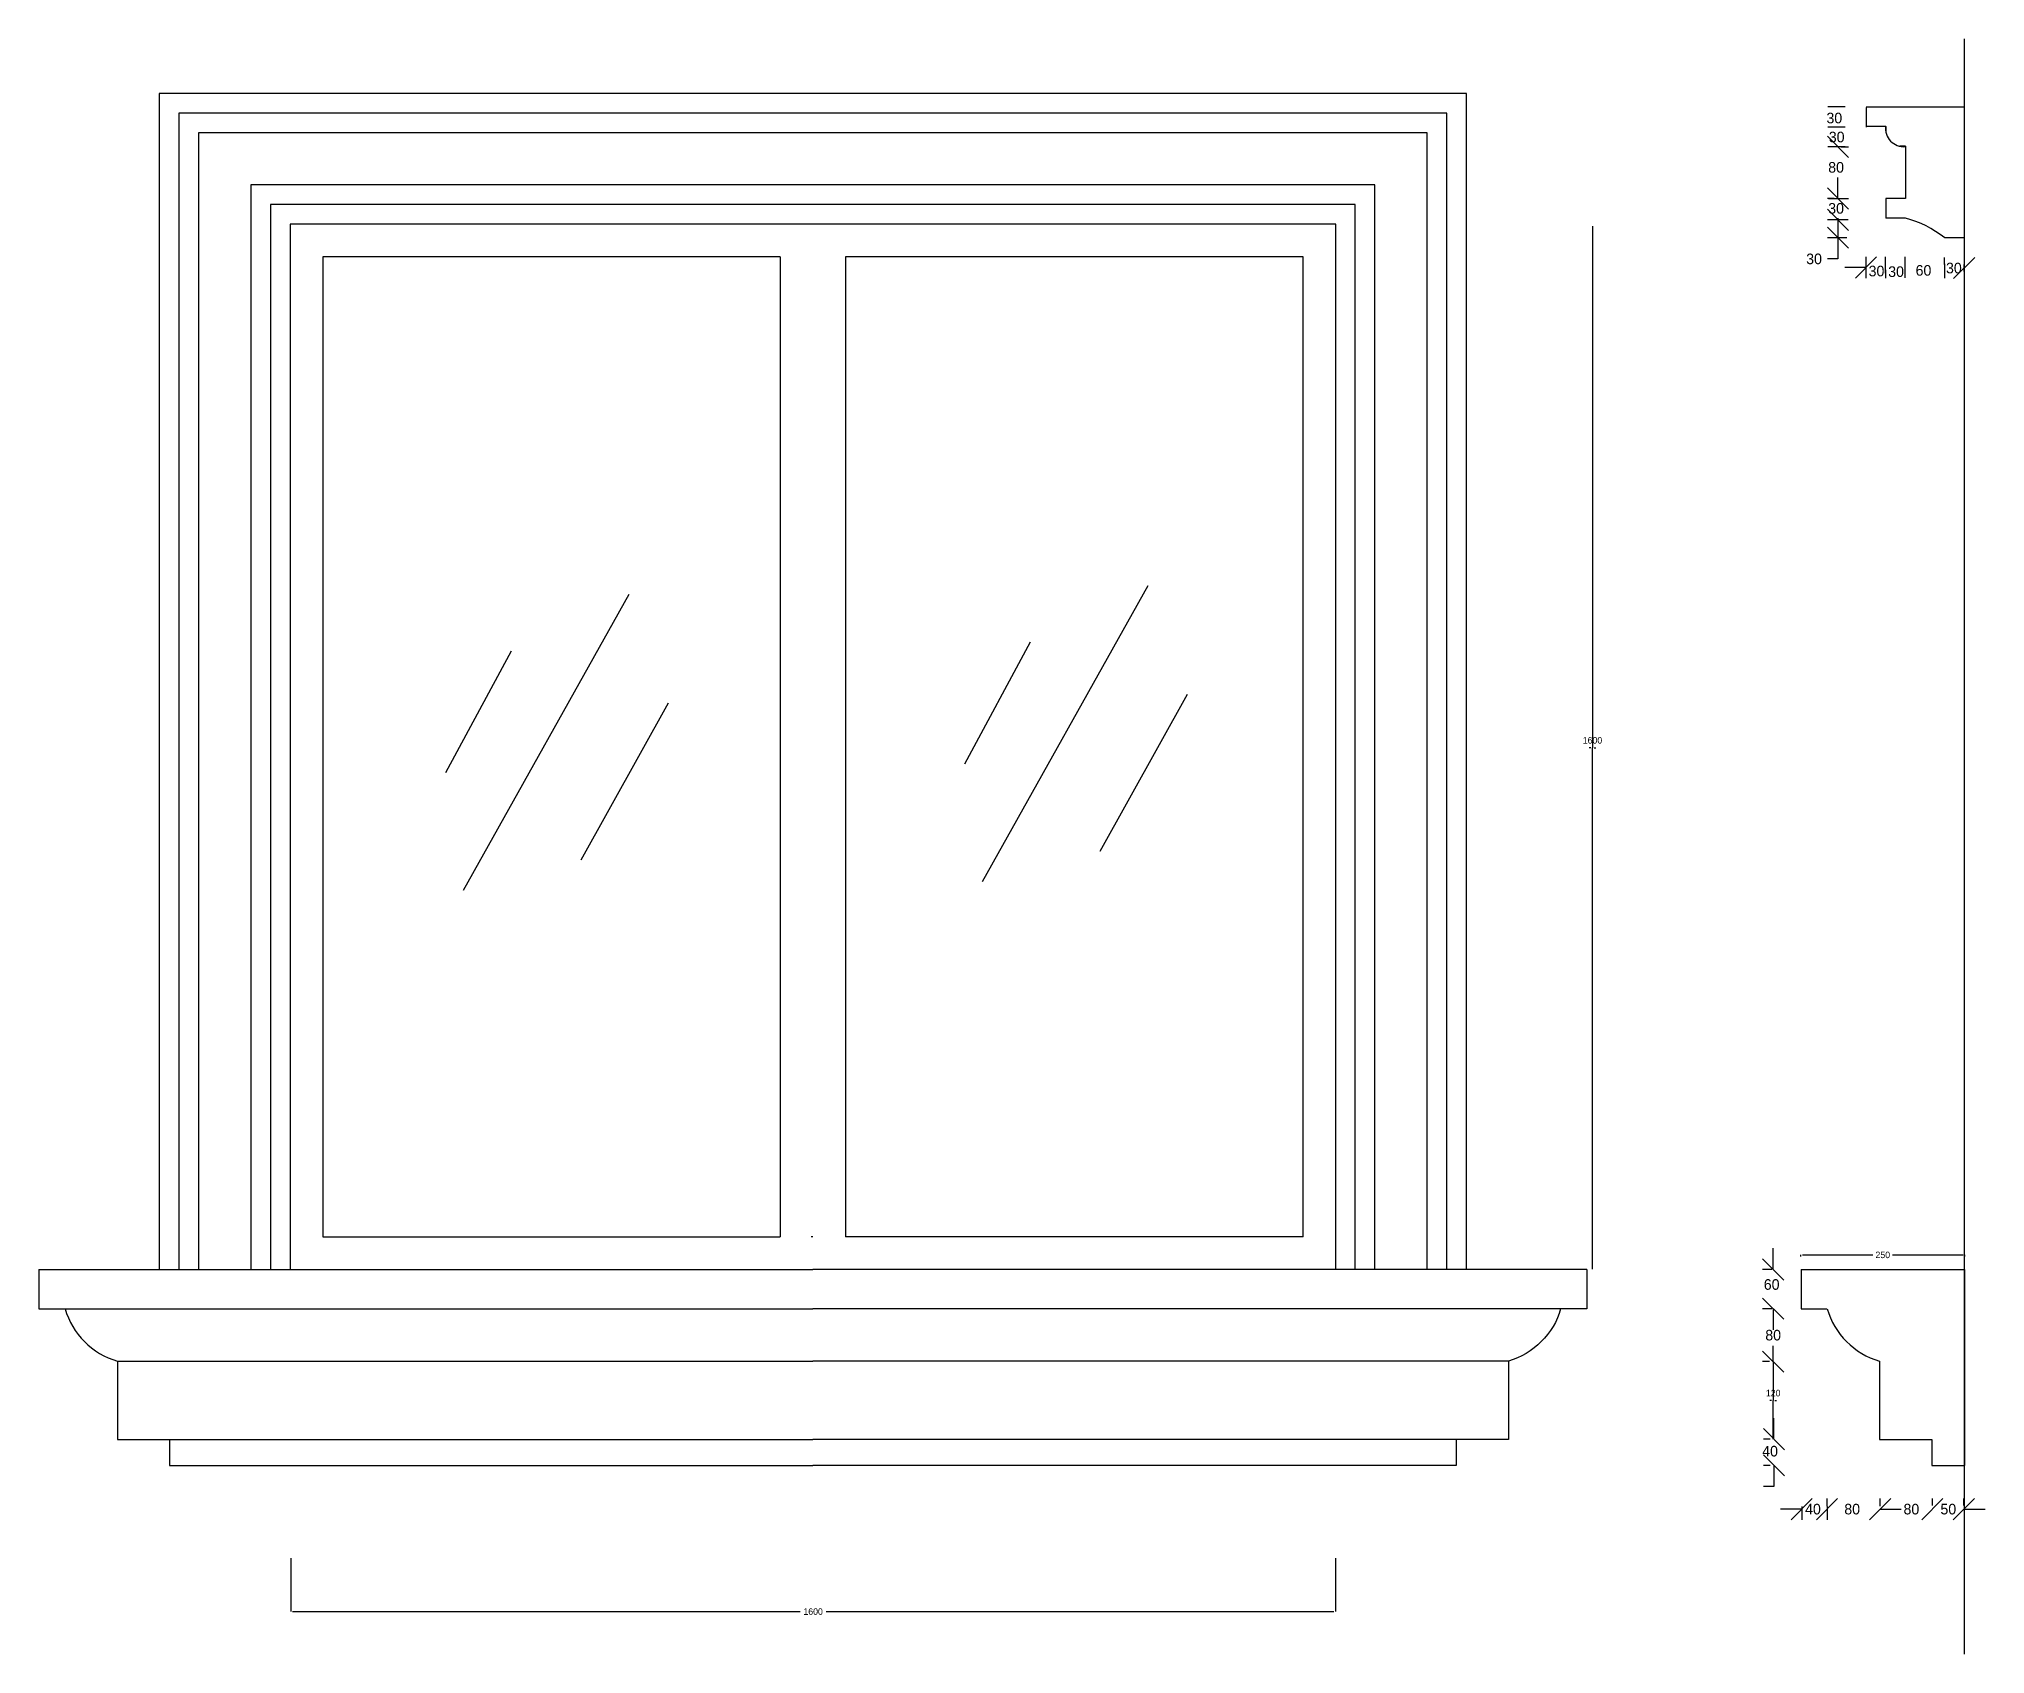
# Model space of a CAD drawing. Header units: metres. Extents: x 2 to 299, y -19 to 228.
import ezdxf

# ---------------------------------------------------------------- set-up
doc = ezdxf.new("R2010")
doc.units = ezdxf.units.M
doc.dimstyles.get("Standard").update_dxf_attribs({"dimtxt": 2.5, "dimasz": 2.5, "dimexe": 1.25, "dimexo": 0.625, "dimtad": 1, "dimcen": 2.5, "dimazin": 3, "dimtfac": 1, "dimtmove": 0, "dimatfit": 3})

# ---------------------------------------------------------------- blocks, each defined once
blk = doc.blocks.new('*D1')
for p, q in [((40.13, -4.17), (40.13, -12.36)), ((199.95, -4.17), (199.95, -12.36)), ((40.38, -12.36), (118.04, -12.36)), ((122.04, -12.36), (199.7, -12.36))]:
    blk.add_line(p, q)
at = {"layer": 'Defpoints'}
for p in [(40.13, -4.17), (199.95, -4.17), (40.13, -12.36)]:
    blk.add_point(p, dxfattribs=at)
at = {"insert": (120.04, -12.36), "char_height": 1, "attachment_point": 5}
blk.add_mtext('1600', dxfattribs=at)
blk = doc.blocks.new('*D2')
for p, q in [((239.29, 199.7), (239.29, 119.87)), ((239.04, 119.87), (238.79, 119.87)), ((239.29, 40.04), (239.29, 119.87)), ((239.29, 119.87), (239.29, 119.87)), ((239.54, 119.87), (239.79, 119.87))]:
    blk.add_line(p, q)
at = {"layer": 'Defpoints'}
for p in [(239.29, 199.7), (239.29, 119.87), (239.29, 40.04)]:
    blk.add_point(p, dxfattribs=at)
at = {"insert": (239.29, 120.995), "char_height": 1, "attachment_point": 5}
blk.add_mtext('1600', dxfattribs=at)
blk = doc.blocks.new('*D3')
for p, q in [((271.18, 42), (271.18, 42.24)), ((271.43, 42.24), (282.21, 42.24)), ((285.21, 42.24), (295.99, 42.24)), ((296.24, 42), (296.24, 42.24))]:
    blk.add_line(p, q)
at = {"layer": 'Defpoints'}
for p in [(271.18, 42.24), (271.18, 42), (296.24, 42)]:
    blk.add_point(p, dxfattribs=at)
at = {"insert": (283.71, 42.24), "char_height": 1, "attachment_point": 5}
blk.add_mtext('250', dxfattribs=at)
blk = doc.blocks.new('*D4')
for p, q in [((266.94, 25.9), (266.94, 19.96)), ((266.69, 19.96), (266.44, 19.96)), ((266.94, 14.03), (266.94, 19.96)), ((266.94, 19.96), (266.94, 19.96)), ((267.19, 19.96), (267.44, 19.96))]:
    blk.add_line(p, q)
at = {"layer": 'Defpoints'}
for p in [(266.94, 25.9), (266.94, 19.96), (266.94, 14.03)]:
    blk.add_point(p, dxfattribs=at)
at = {"insert": (266.94, 21.085), "char_height": 1, "attachment_point": 5}
blk.add_mtext('120', dxfattribs=at)

msp = doc.modelspace()

# ---------------------------------------------------------------- linework, layer by layer
for p, q in [((277.94, 217.94), (275.32, 217.94)), ((217, 217), (23, 217)), ((23, 217), (23, 40)), ((217, 40), (217, 217)), ((276.47, 214.85), (275.32, 214.85)), ((277.94, 214.85), (275.32, 214.85)), ((284.18, 214.93), (284.18, 214.1)), ((214, 214), (26, 214)), ((26, 214), (26, 40)), ((214, 40), (214, 214)), ((278.47, 210.23), (275.23, 213.47)), ((277.94, 211.85), (275.32, 211.85)), ((277.32, 211.85), (278.47, 211.85)), ((287.18, 211.93), (286.31, 211.93)), ((206, 206), (34, 206)), ((34, 206), (34, 40)), ((206, 40), (206, 206)), ((278.47, 202.31), (275.23, 205.55)), ((278.47, 202.31), (275.23, 205.55)), ((276.85, 203.93), (276.85, 207.17)), ((203, 203), (37, 203)), ((37, 203), (37, 40)), ((203, 40), (203, 203)), ((276.29, 203.93), (275.23, 203.93)), ((275.39, 203.93), (278.47, 203.93)), ((278.47, 199.04), (275.23, 202.28)), ((278.4, 200.69), (275.23, 200.69)), ((276.29, 200.66), (275.23, 200.66)), ((278.47, 196.31), (275.23, 199.55)), ((276.85, 200.93), (276.85, 197.69)), ((278.22, 197.93), (275.23, 197.93)), ((276.85, 197.93), (276.85, 194.69)), ((45, 195), (45, 45)), ((115, 195), (45, 195)), ((115, 195), (115, 45)), ((125, 195), (125, 45)), ((195, 195), (125, 195)), ((195, 45), (195, 195)), ((276.85, 194.69), (275.23, 194.69)), ((279.51, 191.76), (282.75, 195)), ((281.13, 195.01), (281.13, 191.76)), ((284.13, 192.5), (284.13, 195)), ((287.14, 191.78), (287.14, 195)), ((287.14, 193.94), (287.14, 195)), ((293.15, 193.85), (293.15, 194.91)), ((293.15, 193.94), (293.15, 191.74)), ((294.54, 191.67), (297.78, 194.91)), ((296.16, 192.76), (296.16, 193.82)), ((281.13, 193.38), (277.89, 193.38)), ((284.13, 193), (284.13, 191.76)), ((91.84, 143.33), (66.48, 98)), ((171.25, 144.67), (145.89, 99.33)), ((73.82, 134.67), (63.81, 116)), ((153.23, 136), (143.22, 117.33)), ((97.84, 126.67), (84.5, 102.67)), ((177.25, 128), (163.91, 104)), ((45, 45), (115, 45)), ((120, 45), (119.73, 45)), ((195, 45), (125, 45)), ((266.94, 40.01), (266.94, 43.25)), ((268.56, 38.39), (265.32, 41.63)), ((266.73, 40.01), (265.32, 40.01)), ((5.54, 34), (120, 34)), ((234.46, 34), (120, 34)), ((268.56, 32.39), (265.32, 35.63)), ((268.56, 32.39), (265.32, 35.63)), ((266.38, 34.01), (265.32, 34.01)), ((266.73, 34.01), (265.32, 34.01)), ((266.94, 34.01), (266.94, 31.58)), ((266.94, 34.01), (266.94, 30.77)), ((268.56, 24.28), (265.32, 27.52)), ((266.94, 25.9), (266.94, 28.34)), ((13.58, 26), (120, 26)), ((226.42, 26), (120, 26)), ((266.38, 25.9), (265.32, 25.9)), ((268.68, 12.41), (265.44, 15.65)), ((267.06, 14.03), (267.06, 17.27)), ((21.59, 14), (120, 14)), ((218.41, 14), (120, 14)), ((266.5, 14.03), (265.44, 14.03)), ((268.68, 8.41), (265.44, 11.65)), ((266.5, 10.03), (265.44, 10.03)), ((267.06, 10.03), (267.06, 6.79)), ((267.06, 6.79), (265.44, 6.79)), ((271.3, 3.33), (268.06, 3.33)), ((269.68, 1.71), (272.92, 4.95)), ((271.3, 3.71), (271.3, 1.71)), ((273.56, 1.71), (276.8, 4.95)), ((273.56, 1.71), (276.8, 4.95)), ((275.18, 3.78), (275.18, 4.95)), ((275.18, 3.71), (275.18, 1.71)), ((281.68, 1.71), (284.92, 4.95)), ((281.68, 1.71), (284.92, 4.95)), ((283.3, 3.78), (283.3, 4.95)), ((283.3, 3.89), (283.3, 4.95)), ((283.3, 3.33), (286.54, 3.33)), ((289.68, 1.71), (292.92, 4.95)), ((289.68, 1.71), (292.92, 4.95)), ((291.3, 3.89), (291.3, 4.95)), ((291.3, 3.89), (291.3, 4.95)), ((294.5, 1.71), (297.74, 4.95)), ((296.12, 3.89), (296.12, 4.95)), ((296.12, 3.33), (299.36, 3.33))]:
    msp.add_line(p, q)
for points in [[(296.18, 228.36), (296.18, -18.86)], [(20, 220), (20, 40)], [(220, 220), (20, 220)], [(220, 40), (220, 220)], [(281.15, 217.84), (281.15, 214.86)], [(296.18, 217.93), (281.18, 217.93)], [(284.18, 214.93), (281.18, 214.93)], [(287.18, 211.93), (287.18, 203.93)], [(284.18, 203.93), (284.18, 200.93)], [(287.18, 203.93), (284.18, 203.93)], [(200, 200), (40, 200)], [(40, 200), (40, 40)], [(200, 40), (200, 200)], [(287.17, 200.93), (284.18, 200.93)], [(296.18, 197.93), (293.18, 197.93)], [(1.58, 40), (120, 40)], [(1.58, 40), (1.58, 34)], [(238.42, 40), (120, 40)], [(238.42, 40), (238.42, 34)], [(271.21, 40), (271.21, 34)], [(271.21, 40), (296.21, 40)], [(296.21, 40), (296.21, 10)], [(1.58, 34), (5.54, 34)], [(238.42, 34), (234.46, 34)], [(271.21, 34), (275.17, 34)], [(13.58, 26), (13.58, 14)], [(226.42, 26), (226.42, 14)], [(283.21, 26), (283.21, 14)], [(13.58, 14), (21.59, 14)], [(21.56, 14), (21.56, 10)], [(226.42, 14), (218.41, 14)], [(218.44, 14), (218.44, 10)], [(283.21, 14), (291.22, 14)], [(291.2, 14), (291.19, 10)], [(21.56, 10), (120, 10)], [(218.44, 10), (120, 10)], [(291.19, 10), (296.21, 10)]]:
    msp.add_lwpolyline(points)
for points in [[(284.14, 214.99, 0.47), (287.13, 211.87, 0.47)], [(293.18, 197.93, 0.1), (287.17, 200.93, 0.1)], [(5.58, 34, 0.26), (13.58, 26, 0.26)], [(234.42, 34, -0.26), (226.42, 26, -0.26)], [(275.21, 34, 0.26), (283.21, 26, 0.26)]]:
    msp.add_lwpolyline(points, format="xyb")

# ---------------------------------------------------------------- texts
for s, p in [('30', (275.09, 215.44)), ('30', (275.45, 212.53)), ('80', (275.36, 207.89)), ('30', (275.36, 201.61)), ('30', (271.99, 193.88)), ('30', (281.54, 192.02)), ('30', (284.54, 191.93)), ('60', (288.73, 192.12)), ('30', (293.38, 192.48)), ('60', (265.5, 36.9)), ('80', (265.73, 29.15)), ('40', (265.26, 11.39)), ('40', (271.82, 2.52)), ('80', (277.82, 2.52)), ('80', (286.88, 2.52)), ('50', (292.53, 2.52))]:
    msp.add_text(s, height=1.62).set_placement(p)

# ---------------------------------------------------------------- dimensions: what is measured, and where the dimension line sits
for base, p1, p2, text, picture, middle in [((239.29, 119.87), (239.29, 199.7), (239.29, 40.04), '1600', '*D2', (239.29, 120.995)), ((271.18, 42.24), (271.18, 42), (296.24, 42), '250', '*D3', (283.71, 42.24)), ((266.94, 19.96), (266.94, 25.9), (266.94, 14.03), '120', '*D4', (266.94, 21.085)), ((40.13, -12.36), (40.13, -4.17), (199.95, -4.17), '1600', '*D1', (120.04, -12.36))]:
    dim = msp.add_linear_dim(base=base, p1=p1, p2=p2, text=text, dimstyle='Standard')
    dim.commit()
    dim.dimension.update_dxf_attribs({"geometry": picture, "text_midpoint": middle})

doc.saveas('drawing.dxf')
